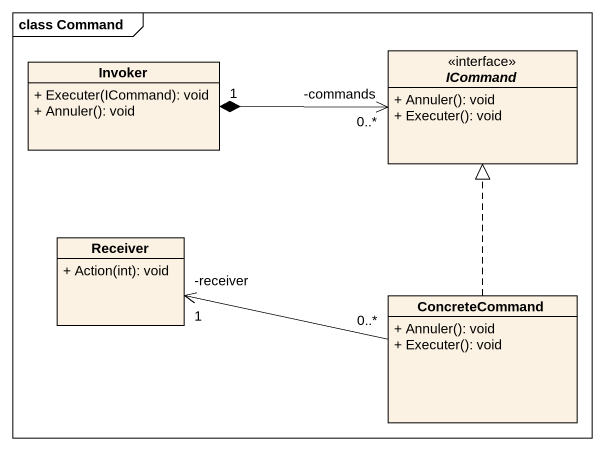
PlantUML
@startuml
mainframe class Command
hide circle
hide empty members
skinparam classAttributeIconSize 0
class Invoker {
  + Executer(ICommand): void
  + Annuler(): void
}
interface ICommand <<interface>> {
  + Annuler(): void
  + Executer(): void
}
class Receiver {
  + Action(int): void
}
class ConcreteCommand {
  + Annuler(): void
  + Executer(): void
}
ICommand "-commands\n0..*" <-left-* "1" Invoker
Receiver "-receiver\n1" <-right- "0..*" ConcreteCommand
ConcreteCommand .up.|> ICommand
@enduml
